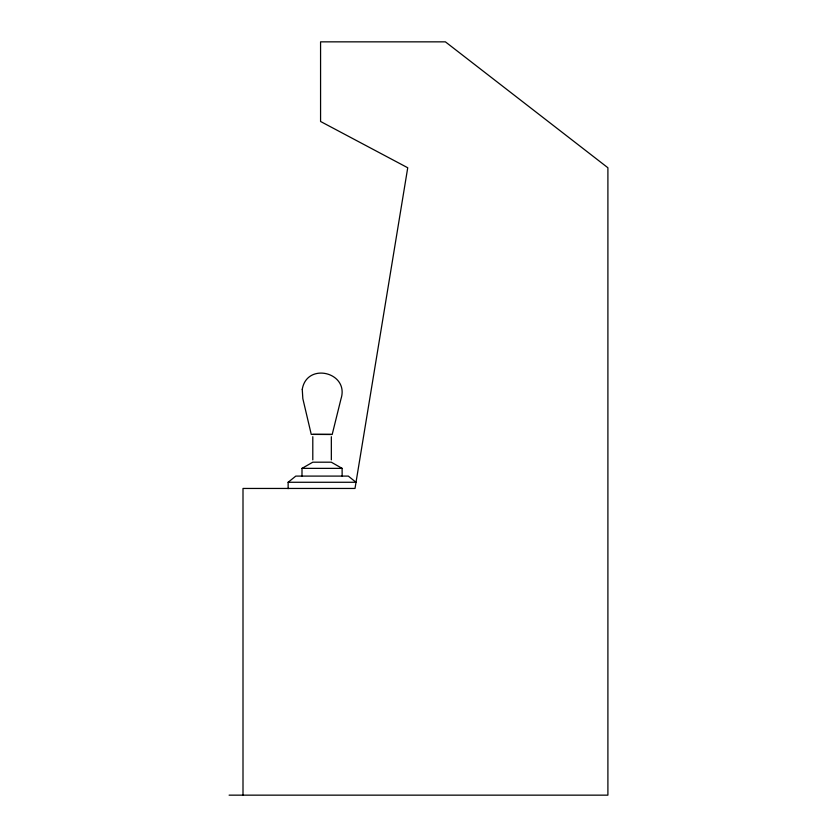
<?xml version="1.0" encoding="UTF-8"?>
<svg xmlns="http://www.w3.org/2000/svg" width="837" height="837" viewBox="0 0 837 837"><rect width="100%" height="100%" fill="white"/><g stroke="black" fill="none" stroke-linecap="round" stroke-linejoin="round"><path stroke-width="1.26" d="M288.137 488.651L288.148 482.269L295.806 476.096L348.318 476.096L355.976 482.269L288.085 482.269M301.979 476.096L302.021 468.364L312.797 462.191L331.285 462.191L342.103 468.364L342.145 476.096M312.797 434.382L331.337 434.382M301.979 468.364L342.145 468.364M229.097 795.15L607.903 795.15L607.903 167.756L445.399 41.85L320.571 41.85L320.571 121.48L407.734 167.756L355.003 488.452L243.002 488.452L243.002 795.15M331.337 436.705L331.337 459.869M312.797 436.705L312.797 459.869M302.262 389.341L302.827 398.6L311.249 434.382L332.195 434.497L341.015 398.81C349.531 372.235 306.823 361.762 302.262 389.341"/></g></svg>
